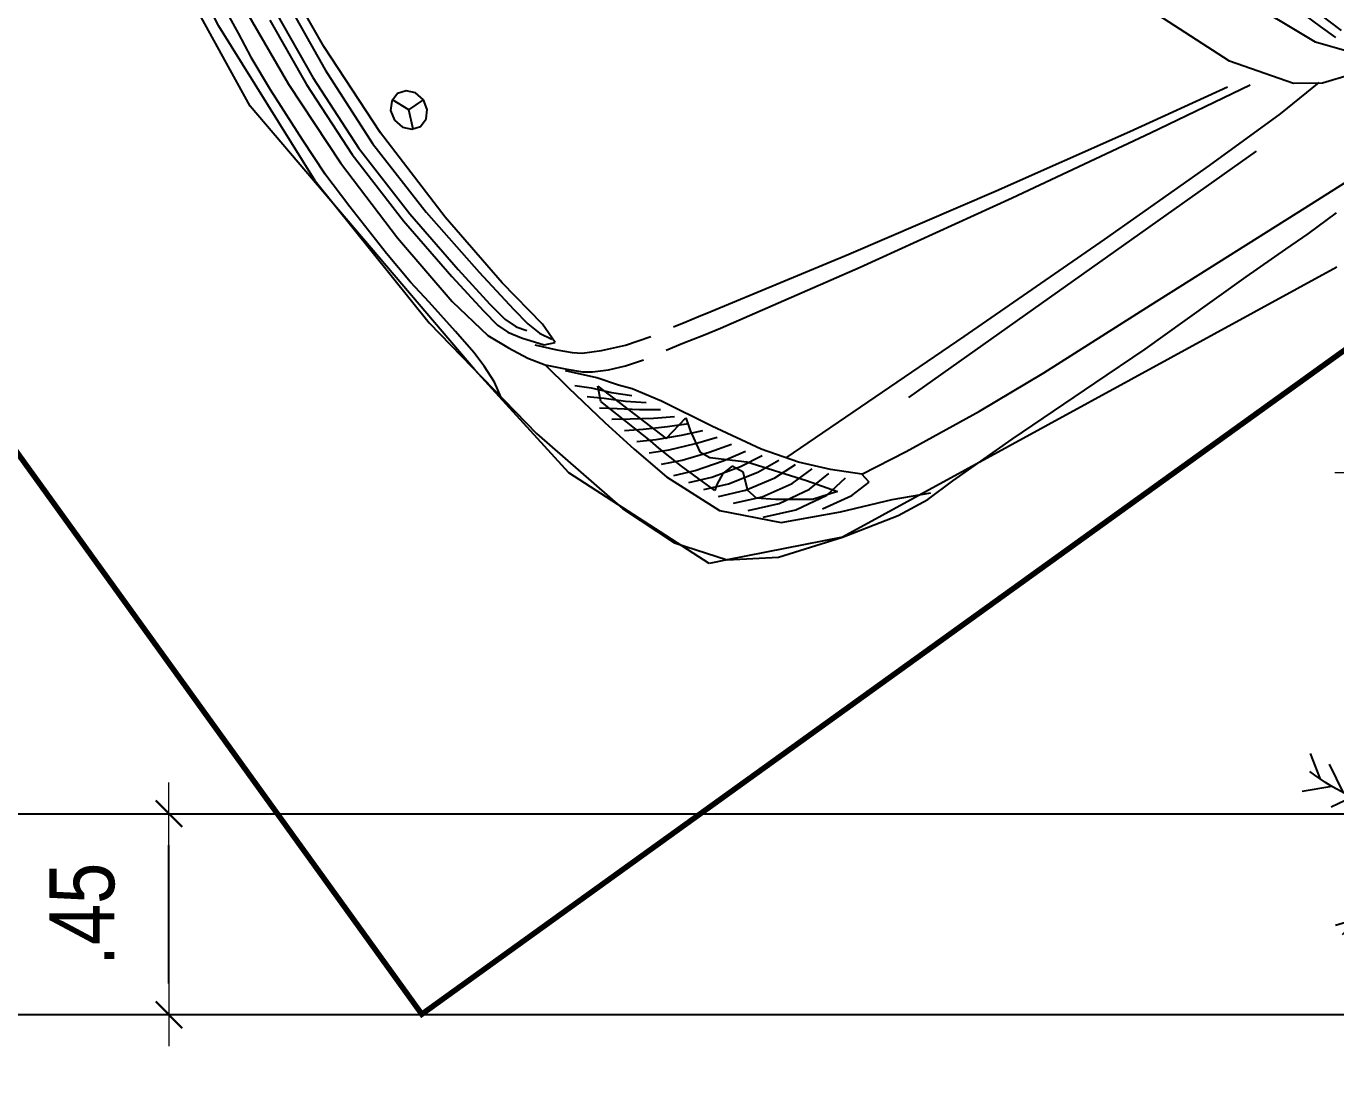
# Model space of a CAD drawing. Header units: millimetres. Extents: x 1904 to 2142, y -1319 to -1235.
# Drawn here: x 1992.659 to 1995.589, y -1252.624 to -1250.252 of the extents above; entities that cross this region are included whole.
import ezdxf

# ---------------------------------------------------------------- set-up
doc = ezdxf.new("R2010")
doc.units = ezdxf.units.MM
doc.header["$LTSCALE"] = 30
doc.linetypes.add('HIDDEN2', pattern=[0.1875, 0.125, -0.0625])
doc.layers.get('0').update_dxf_attribs({"linetype": 'CONTINUOUS'})
doc.layers.get('Defpoints').update_dxf_attribs({"linetype": 'CONTINUOUS'})
doc.layers.add('arquitetura', color=8, linetype='CONTINUOUS')
doc.layers.add('VE', color=118, linetype='CONTINUOUS')
doc.layers.add('E-Pen-C', color=4, linetype='CONTINUOUS', lineweight=15)
doc.layers.add('E-Pen-G', color=3, linetype='CONTINUOUS', lineweight=30)
doc.styles.add('F2', font='ARIALN.TTF')
doc.dimstyles.new('DIMENSION-1', dxfattribs={"dimtxt": 0.145, "dimasz": 0.07, "dimexe": 1, "dimexo": 0, "dimgap": 0.12, "dimtad": 1, "dimzin": 7, "dimdsep": 46, "dimtxsty": 'F2', "dimblk1": 'TRACO', "dimblk2": 'TRACO', "dimsah": 1, "dimcen": 1, "dimse1": 1, "dimse2": 1, "dimclrd": 4, "dimclre": 256, "dimclrt": 4, "dimadec": 8, "dimazin": 0, "dimtfac": 1, "dimtix": 1, "dimtmove": 2, "dimatfit": 3, "dimldrblk": 'TRACO', "dimfxl": 1, "dimtolj": 1, "dimtzin": 0, "dimarcsym": 0})

# ---------------------------------------------------------------- blocks, each defined once
blk = doc.blocks.new('TRACO')
at = {"layer": 'E-Pen-C'}
for p, q in [((0, 1), (0, -1)), ((-1, 0), (1, 0))]:
    blk.add_line(p, q, dxfattribs=at)
at = {"layer": 'E-Pen-G'}
blk.add_line((-0.424, -0.424), (0.424, 0.424), dxfattribs=at)
blk = doc.blocks.new('*D244')
at = {"layer": 'arquitetura', "color": 4, "linetype": 'Continuous', "lineweight": -2}
blk.add_line((1995.7263, -1251.252), (2000.9217, -1251.252), dxfattribs=at)
at = {"layer": 'Defpoints', "color": 0, "linetype": 'Continuous'}
for p in [(2000.9917, -1251.252), (1995.6563, -1252.4648), (2000.9917, -1252.4648)]:
    blk.add_point(p, dxfattribs=at)
at = {"layer": 'arquitetura', "color": 4, "linetype": 'Continuous', "lineweight": -2, "xscale": 0.07, "yscale": 0.07, "zscale": 0.07, "rotation": 180}
blk.add_blockref('TRACO', (1995.6563, -1251.252), dxfattribs=at)
at = {"layer": 'arquitetura', "color": 4, "linetype": 'Continuous', "lineweight": -2, "xscale": 0.07, "yscale": 0.07, "zscale": 0.07}
blk.add_blockref('TRACO', (2000.9917, -1251.252), dxfattribs=at)
at = {"layer": 'arquitetura', "color": 4, "linetype": 'Continuous', "insert": (1998.324, -1251.0579), "char_height": 0.145, "attachment_point": 5, "style": 'F2'}
blk.add_mtext('\\A1;5.34', dxfattribs=at)
blk = doc.blocks.new('Austin Mini dessus')
at = {"color": 8, "flags": 128}
for points in [[(-0.1204, 3.7865), (-0.0703, 3.7926)], [(-0.0703, 3.7926), (-0.0241, 3.7916)], [(-0.0241, 3.7916), (0.0842, 3.7922)], [(0.0842, 3.7922), (0.2332, 3.7952)], [(0.2332, 3.7952), (0.3237, 3.797)], [(0.3237, 3.797), (0.3971, 3.7966)], [(0.3971, 3.7966), (0.5088, 3.7962)], [(0.5088, 3.7962), (0.581, 3.797)], [(0.581, 3.797), (0.6212, 3.7976)], [(0.6212, 3.7976), (0.674, 3.7963)], [(-0.2069, 3.765), (-0.1204, 3.7865)], [(-0.114, 3.7617), (-0.0609, 3.787)], [(0.6405, 3.7634), (0.8064, 3.7721)], [(-0.302, 3.7337), (-0.2069, 3.765)], [(-0.1874, 3.7324), (-0.114, 3.7617)], [(0.3684, 3.7483), (0.6405, 3.7634)], [(-0.3667, 3.6929), (-0.302, 3.7337)], [(-0.269, 3.694), (-0.1874, 3.7324)], [(0.0688, 3.7297), (0.18, 3.7384)], [(0.18, 3.7384), (0.3684, 3.7483)], [(-0.2065, 3.713), (-0.1595, 3.7223)], [(-0.1595, 3.7223), (-0.127, 3.7206)], [(-0.127, 3.7206), (-0.1288, 3.7047)], [(-0.1288, 3.7047), (-0.0554, 3.7158)], [(-0.0554, 3.7158), (0.0688, 3.7297)], [(-0.4163, 3.6266), (-0.3667, 3.6929)], [(-0.3332, 3.6261), (-0.269, 3.694)], [(-0.2862, 3.6722), (-0.24, 3.6915)], [(-0.2108, 3.6933), (-0.2557, 3.6613)], [(-0.24, 3.6915), (-0.1897, 3.6999)], [(-0.1734, 3.7051), (-0.2108, 3.6933)], [(-0.2018, 3.6646), (-0.1734, 3.7051)], [(-0.1897, 3.6999), (-0.152, 3.6952)], [(-0.1288, 3.7047), (-0.1629, 3.672)], [(-0.2548, 3.669), (-0.2057, 3.6781)], [(-0.2057, 3.6781), (-0.1684, 3.6754)], [(-0.1629, 3.672), (-0.1958, 3.6357)], [(-0.2983, 3.6509), (-0.2548, 3.669)], [(-0.2557, 3.6613), (-0.2776, 3.6432)], [(-0.2696, 3.6465), (-0.2217, 3.6563)], [(-0.2582, 3.5904), (-0.2018, 3.6646)], [(-0.2217, 3.6563), (-0.1848, 3.6556)], [(-0.3103, 3.6295), (-0.2696, 3.6465)], [(-0.2844, 3.624), (-0.2378, 3.6344)], [(-0.2776, 3.6432), (-0.2819, 3.6262)], [(-0.2378, 3.6344), (-0.2012, 3.6358)], [(-0.1958, 3.6357), (-0.2299, 3.5876)], [(0.6296, 3.652), (-0.0059, 3.652)], [(0.8118, 3.6411), (0.769, 3.6265)], [(0.8566, 3.6469), (0.7958, 3.5707)], [(-0.4494, 3.54), (-0.4163, 3.6266)], [(-0.3686, 3.5396), (-0.3332, 3.6261)], [(-0.3224, 3.6082), (-0.2844, 3.624)], [(-0.2819, 3.6262), (-0.2717, 3.5998)], [(-0.2538, 3.6126), (-0.2177, 3.6161)], [(-0.2069, 3.6195), (0.1144, 3.6255)], [(0.1144, 3.6255), (0.369, 3.6287)], [(0.369, 3.6287), (0.5603, 3.6292)], [(0.5603, 3.6292), (0.6914, 3.6273)], [(0.6914, 3.6273), (0.7656, 3.6231)], [(0.769, 3.6265), (0.7337, 3.6018)], [(-0.3219, 3.5976), (-0.3417, 3.5395)], [(-0.3344, 3.5868), (-0.2992, 3.6015)], [(-0.3144, 3.5923), (-0.3219, 3.5976)], [(-0.2992, 3.6015), (-0.2538, 3.6126)], [(-0.2717, 3.5998), (-0.28, 3.5832)], [(-0.2698, 3.5907), (-0.2341, 3.5963)], [(0.7337, 3.6018), (0.675, 3.5196)], [(-0.3465, 3.5655), (-0.3139, 3.579)], [(-0.2975, 3.5839), (-0.3144, 3.5923)], [(-0.3139, 3.579), (-0.2698, 3.5907)], [(-0.2994, 3.5535), (-0.2582, 3.5904)], [(-0.28, 3.5832), (-0.2975, 3.5839)], [(-0.2858, 3.5689), (-0.2505, 3.5765)], [(-0.2299, 3.5876), (-0.2701, 3.5169)], [(0.8151, 3.5556), (0.8242, 3.5824)], [(0.8257, 3.5419), (0.8372, 3.5784)], [(-0.3585, 3.5441), (-0.3287, 3.5566)], [(-0.3287, 3.5566), (-0.2858, 3.5689)], [(-0.2955, 3.5465), (-0.2617, 3.5558)], [(0.517, 3.5386), (0.6793, 3.5662)], [(0.7958, 3.5707), (0.7435, 3.4498)], [(0.8063, 3.5287), (0.8151, 3.5556)], [(-0.4897, 3.3744), (-0.4494, 3.54)], [(-0.3843, 3.4776), (-0.3686, 3.5396)], [(-0.3417, 3.5395), (-0.3534, 3.4979)], [(-0.3356, 3.5327), (-0.2955, 3.5465)], [(-0.3066, 3.538), (-0.2994, 3.5535)], [(-0.3001, 3.5036), (-0.3066, 3.538)], [(0.2925, 3.4981), (0.517, 3.5386)], [(0.4929, 3.5192), (0.6502, 3.5491)], [(-0.3639, 3.5197), (-0.3356, 3.5327)], [(-0.3424, 3.5089), (-0.3051, 3.524)], [(-0.2701, 3.5169), (-0.3098, 3.443)], [(-0.3051, 3.524), (-0.273, 3.5351)], [(0.2791, 3.4759), (0.4929, 3.5192)], [(0.675, 3.5196), (0.6278, 3.4015)], [(-0.3693, 3.4953), (-0.3424, 3.5089)], [(-0.3534, 3.4979), (-0.3572, 3.4821)], [(-0.3493, 3.4851), (-0.3148, 3.5016)], [(-0.3148, 3.5016), (-0.2843, 3.5144)], [(-0.2946, 3.4845), (-0.3001, 3.5036)], [(0.0478, 3.4514), (0.2925, 3.4981)], [(-0.3968, 3.4202), (-0.3843, 3.4776)], [(-0.3572, 3.4821), (-0.3836, 3.3914)], [(-0.3746, 3.4709), (-0.3493, 3.4851)], [(-0.374, 3.3698), (-0.3363, 3.4925)], [(-0.3561, 3.4613), (-0.3244, 3.4792)], [(-0.3363, 3.4925), (-0.2946, 3.4845)], [(-0.3244, 3.4792), (-0.2956, 3.4936)], [(-0.38, 3.4466), (-0.3561, 3.4613)], [(-0.3341, 3.4567), (-0.3068, 3.4729)], [(0.0453, 3.4261), (0.2791, 3.4759)], [(-0.363, 3.4375), (-0.3341, 3.4567)], [(-0.3437, 3.4343), (-0.3181, 3.4522)], [(-0.3098, 3.443), (-0.3346, 3.403)], [(-0.1749, 3.4052), (0.0478, 3.4514)], [(-0.4112, 3.3468), (-0.3968, 3.4202)], [(-0.3854, 3.4222), (-0.363, 3.4375)], [(-0.3698, 3.4136), (-0.3437, 3.4343)], [(-0.3534, 3.4119), (-0.3294, 3.4315)], [(-0.172, 3.3767), (0.0453, 3.4261)], [(-0.3908, 3.3978), (-0.3698, 3.4136)], [(-0.3767, 3.3898), (-0.3534, 3.4119)], [(-0.363, 3.3894), (-0.3407, 3.4108)], [(-0.3346, 3.403), (-0.3481, 3.3863)], [(-0.2335, 3.3912), (-0.2013, 3.399)], [(-0.2013, 3.399), (-0.1749, 3.4052)], [(-0.3961, 3.3734), (-0.3767, 3.3898)], [(-0.3836, 3.3914), (-0.374, 3.3698)], [(-0.3836, 3.366), (-0.363, 3.3894)], [(-0.3481, 3.3863), (-0.3679, 3.3589)], [(-0.2599, 3.3851), (-0.2335, 3.3912)], [(-0.5243, 3.1472), (-0.4897, 3.3744)], [(-0.4015, 3.349), (-0.3836, 3.366)], [(-0.347, 3.3593), (-0.3226, 3.369)], [(-0.3226, 3.369), (-0.2958, 3.3774)], [(-0.2307, 3.363), (-0.2112, 3.3675)], [(-0.2112, 3.3675), (-0.1915, 3.3721)], [(-0.1915, 3.3721), (-0.172, 3.3767)], [(-0.4198, 3.2983), (-0.4112, 3.3468)], [(-0.3679, 3.3589), (-0.4003, 3.3232)], [(-0.3805, 3.3391), (-0.3683, 3.348)], [(-0.3683, 3.348), (-0.347, 3.3593)], [(-0.339, 3.3298), (-0.3048, 3.3438)], [(-0.3048, 3.3438), (-0.2667, 3.355)], [(-0.4198, 3.2983), (-0.397, 3.3226)], [(-0.397, 3.3226), (-0.3805, 3.3391)], [(-0.3644, 3.3161), (-0.339, 3.3298)], [(-0.3926, 3.2902), (-0.3764, 3.3069)], [(-0.3764, 3.3069), (-0.3644, 3.3161)], [(-0.5014, 3.3001), (-0.4965, 3.2759)], [(-0.435, 3.2757), (-0.4198, 3.2983)], [(-0.415, 3.2655), (-0.3926, 3.2902)], [(-0.4965, 3.2759), (-0.4951, 3.2474)], [(-0.4498, 3.2462), (-0.435, 3.2757)], [(-0.4251, 3.2451), (-0.4036, 3.2735)], [(-0.4036, 3.2735), (-0.3881, 3.2799)], [(-0.3992, 3.255), (-0.3897, 3.273)], [(-0.3881, 3.2799), (-0.3879, 3.2469)], [(-0.4951, 3.2474), (-0.4961, 3.222)], [(-0.4642, 3.2131), (-0.4498, 3.2462)], [(-0.4368, 3.2263), (-0.4251, 3.2451)], [(-0.4054, 3.2337), (-0.3992, 3.255)], [(-0.3879, 3.2469), (-0.4009, 3.1615)], [(-0.4433, 3.2092), (-0.4368, 3.2263)], [(-0.4292, 3.2081), (-0.4223, 3.2271)], [(-0.4223, 3.2271), (-0.4123, 3.2411)], [(-0.4102, 3.2033), (-0.4054, 3.2337)], [(-0.4961, 3.222), (-0.5002, 3.1805)], [(-0.4783, 3.1411), (-0.4642, 3.2131)], [(-0.4482, 3.1794), (-0.4433, 3.2092)], [(-0.4345, 3.1767), (-0.4292, 3.2081)], [(-0.42, 3.129), (-0.4102, 3.2033)], [(-0.5002, 3.1805), (-0.5068, 3.1221)], [(-0.457, 3.1102), (-0.4482, 3.1794)], [(-0.4433, 3.1075), (-0.4345, 3.1767)], [(-0.5405, 2.876), (-0.5243, 3.1472)], [(-0.4009, 3.1615), (-0.4139, 3.0323)], [(-0.4897, 3.0166), (-0.4783, 3.1411)], [(-0.4326, 3.01), (-0.42, 3.129)], [(-0.5068, 3.1221), (-0.5121, 3.0818)], [(-0.4678, 3.0008), (-0.457, 3.1102)], [(-0.4541, 2.9981), (-0.4433, 3.1075)], [(-0.5121, 3.0818), (-0.5164, 3.0261)], [(-0.4139, 3.0323), (-0.4198, 2.8742)], [(-0.5164, 3.0261), (-0.5207, 2.9376)], [(-0.4943, 2.876), (-0.4897, 3.0166)], [(-0.4389, 2.8801), (-0.4326, 3.01)], [(-0.473, 2.876), (-0.4678, 3.0008)], [(-0.4594, 2.8733), (-0.4541, 2.9981)], [(-0.5207, 2.9376), (-0.5227, 2.876)], [(-0.3881, 2.8859), (-0.3786, 2.8967)], [(-0.3786, 2.8967), (-0.3653, 2.9008)], [(-0.3767, 2.8977), (-0.3653, 2.8708)], [(-0.3653, 2.9008), (-0.352, 2.8967)], [(-0.352, 2.8967), (-0.3425, 2.8859)], [(-0.5405, 2.876), (-0.5243, 2.6047)], [(-0.5207, 2.8143), (-0.5227, 2.876)], [(-0.4897, 2.7353), (-0.4943, 2.876)], [(-0.4678, 2.7512), (-0.473, 2.876)], [(-0.4541, 2.7484), (-0.4594, 2.8733)], [(-0.4326, 2.7495), (-0.4389, 2.8801)], [(-0.4198, 2.8742), (-0.4139, 2.72)], [(-0.3917, 2.8708), (-0.3881, 2.8859)], [(-0.3425, 2.8859), (-0.3389, 2.8708)], [(-0.3881, 2.8557), (-0.3917, 2.8708)], [(-0.3786, 2.845), (-0.3881, 2.8557)], [(-0.3653, 2.8708), (-0.3767, 2.844)], [(-0.3653, 2.8708), (-0.3389, 2.8708)], [(-0.3425, 2.8557), (-0.352, 2.845)], [(-0.3389, 2.8708), (-0.3425, 2.8557)], [(-0.3653, 2.8409), (-0.3786, 2.845)], [(-0.352, 2.845), (-0.3653, 2.8409)], [(-0.5164, 2.7259), (-0.5207, 2.8143)], [(-0.4783, 2.6109), (-0.4897, 2.7353)], [(-0.457, 2.6417), (-0.4678, 2.7512)], [(-0.4433, 2.639), (-0.4541, 2.7484)], [(-0.42, 2.6293), (-0.4326, 2.7495)], [(-0.5121, 2.6701), (-0.5164, 2.7259)], [(-0.4139, 2.72), (-0.4009, 2.5911)], [(-0.5068, 2.6299), (-0.5121, 2.6701)], [(-0.5002, 2.5714), (-0.5068, 2.6299)], [(-0.5243, 2.6047), (-0.4897, 2.3776)]]:
    blk.add_lwpolyline(points, dxfattribs=at)
blk = doc.blocks.new('FLOR2')
at = {"layer": 'VE', "color": 8}
for p, q in [((-82.6, 266.8), (-71.8, 290.5)), ((-80.3, 253.3), (-101.6, 282.1)), ((53.7, 258.4), (40.8, 273)), ((53.2, 243.8), (73.7, 286)), ((-77.5, 238.1), (-64.7, 269)), ((52.3, 229.2), (26.3, 258.5)), ((51.1, 215.2), (79.6, 258.5)), ((-74.7, 224.4), (-101.7, 246.3)), ((-69.4, 199.7), (-47.7, 241.3)), ((49.4, 200.4), (16.6, 234.2)), ((-61.3, 166.2), (-30.7, 213.6)), ((48.1, 190.9), (79.6, 229.4)), ((-66.3, 186.3), (-93.5, 208.1)), ((43.9, 166.6), (16.6, 210)), ((42.1, 157.4), (74.8, 195.4)), ((197.1, 193.1), (174.8, 202.3)), ((-57.8, 153.1), (-91, 179.1)), ((-50.9, 128.4), (-27.3, 174.9)), ((34.9, 127.8), (16.6, 176)), ((174.2, 158.1), (152.7, 176.1)), ((187.8, 178.2), (161.1, 191.4)), ((193, 186.4), (218.9, 189.4)), ((-228.8, 121.8), (-258.8, 154)), ((157.5, 136.3), (134.7, 159.9)), ((179.9, 166.3), (207.2, 166.2)), ((-195.2, 116.4), (-211.3, 146.7)), ((-157.4, 106.1), (-168.5, 136.9)), ((-45.4, 110.2), (-82.7, 140.9)), ((-39.3, 91.1), (-19.9, 146.4)), ((27.5, 102.9), (6.9, 146.9)), ((30.7, 113.1), (65.1, 137.2)), ((141.8, 117.9), (121.5, 144.1)), ((166, 147.1), (213.3, 152.2)), ((-248.3, 123.4), (-282.9, 101.8)), ((-209.5, 119.1), (-251.1, 97.5)), ((-128.8, 95.1), (-135.3, 128.2)), ((105, 81.1), (89.8, 117)), ((125.4, 100.5), (108.7, 123.5)), ((150.9, 128.4), (195.6, 131.1)), ((-171.1, 110.4), (-216.8, 98.5)), ((-143, 100.9), (-184.2, 85)), ((-101.1, 81.5), (-107.5, 115.3)), ((-84.2, 71.5), (-80.2, 97.5)), ((-36.3, 82.2), (-75, 107.5)), ((-30.9, 66.6), (-12.1, 113)), ((17.2, 73.9), (2, 112.9)), ((23.1, 89.8), (60.2, 112.9)), ((81.1, 61.1), (66.9, 100.4)), ((134.9, 110.4), (178, 110.1)), ((-110.7, 86.6), (-160.6, 77.4)), ((-61, 55.7), (-56.7, 89.9)), ((-18.6, 33.4), (-9.2, 79.1)), ((54.7, 41.9), (48.8, 84.2)), ((115.6, 91), (160.4, 89.1)), ((189.8, 32.5), (233.7, 85.8)), ((-91.7, 76.1), (-133.4, 59.7)), ((-71.4, 63.1), (-110.4, 47.3)), ((-25, 50.2), (-47.6, 61.3)), ((28.8, 25.6), (25.9, 67.6)), ((97.7, 74.8), (137.5, 72.5)), ((127.7, 19.7), (162.5, 64.9)), ((161.6, 26), (195.9, 72.7)), ((228.3, 43.3), (249.4, 72.6)), ((256.3, 52.6), (276.4, 71.1)), ((-50.4, 47.4), (-82.6, 34.3)), ((-11.4, 15.4), (7.9, 51.4)), ((7.7, 13.9), (7.9, 51.4)), ((67, 50.6), (105.8, 45.4)), ((103.6, 16.2), (129.9, 47.5)), ((234.1, 50.4), (269.5, 38.8)), ((-162.2, -10.6), (-203.9, 23.1)), ((-138.3, -6.5), (-174.5, 20.9)), ((-104.1, -2.9), (-140.4, 24.4)), ((-79, 0.2), (-115.2, 27.6)), ((-27.9, 27.5), (-69, 0.4)), ((19.5, 20.2), (55.1, 11.7)), ((43.6, 34.6), (82.9, 28.8)), ((146.8, 23), (188.6, -10.7)), ((175.1, 28.9), (226.4, 2.4)), ((209.1, 37.6), (258.9, 19.8)), ((-190.4, -16.5), (-241.7, 10.1)), ((-34.8, -7.8), (-70.5, 0.7)), ((17.8, -11.5), (53.6, 12.1)), ((74.5, 13.1), (115.2, -7.4)), ((122.9, 19), (159.1, -8.4)), ((-224.4, -25.1), (-274.3, -7.4)), ((-176.9, -13.5), (-211.2, -60.3)), ((-143.1, -7.2), (-177.8, -52.5)), ((-119, -3.8), (-145.3, -35)), ((-90.2, -2.9), (-116.5, -34.1)), ((-59, -22.2), (-98.2, -16.3)), ((-43.8, -14.7), (-40.9, -56.7)), ((-17.4, -15.4), (-5.3, -45.9)), ((42.4, -25.6), (71.3, -6.3)), ((66.1, -36.8), (101.2, -13.5)), ((-260.6, -36.3), (-297.5, -24.2)), ((-243.7, -30.8), (-264.8, -60.1)), ((-205.1, -20), (-249, -73.3)), ((-82.4, -38.1), (-121.1, -32.9)), ((-70, -29.4), (-64.1, -71.7)), ((5.3, -32.4), (-13.4, -78.7)), ((9.6, -37.7), (32.3, -48.8)), ((32.9, -20.5), (32.1, -58.5)), ((54.4, -31.5), (57.1, -66)), ((88.6, -45.5), (126.2, -21)), ((109.3, -51.9), (156.4, -33)), ((143.9, -59.5), (181, -35.7)), ((212.6, -64.1), (249.1, -34.6)), ((240.1, -54.5), (268.6, -27.6)), ((-271.7, -40.1), (-291.8, -58.6)), ((-96.4, -48.6), (-82.2, -87.9)), ((-23.5, -56.8), (-61.5, -71.9)), ((15.6, -54.2), (-3.2, -100.5)), ((80.3, -42.5), (81.7, -68.7)), ((98.9, -48.8), (111.9, -80.7)), ((128.7, -56.7), (141.8, -87.8)), ((173.3, -63.2), (215.7, -42.4)), ((-131, -78.5), (-175.7, -76.6)), ((-113, -62.3), (-152.8, -60)), ((-120.3, -68.7), (-105.1, -104.5)), ((-25.5, -69.9), (-13.5, -100.4)), ((21, -69.7), (59.6, -95)), ((50.8, -62.6), (58.9, -94.5)), ((64.2, -73.5), (111.4, -79.4)), ((159, -61.7), (176, -89.7)), ((198, -64.3), (219.9, -90.7)), ((232.1, -62.8), (267.9, -88.5)), ((-140.7, -88), (-124, -111.1)), ((-28.9, -84.6), (-68.3, -95.7)), ((23.9, -78.7), (4.6, -133.9)), ((74.6, -82.5), (81.9, -127.1)), ((87.1, -94.1), (128.1, -98.7)), ((-150.3, -97.9), (-193.3, -97.6)), ((-157.1, -105.4), (-136.8, -131.7)), ((-37.2, -114.1), (-68.5, -119.5)), ((-31.5, -100), (-16.7, -124.3)), ((30, -97.7), (67.4, -128.4)), ((101.9, -109), (98.1, -145.2)), ((-166.3, -115.9), (-211, -118.7)), ((-172.9, -123.8), (-150, -147.4)), ((-39.9, -122.1), (-27.9, -152.6)), ((35.5, -115.9), (12, -162.5)), ((108.6, -116.2), (149.5, -121.2)), ((120.9, -130.2), (119.1, -162.8)), ((-181.4, -134.6), (-228.6, -139.7)), ((-195.2, -153.8), (-222.5, -153.8)), ((-189.5, -145.7), (-168.1, -163.6)), ((-45.5, -137.8), (-81, -147.5)), ((-50.1, -149.5), (-40.8, -185.5)), ((45.9, -153.7), (15.3, -201.1)), ((42.5, -140.6), (75.6, -166.6)), ((131.2, -142.8), (171.4, -148.5)), ((137.7, -151.4), (134.9, -176.1)), ((-203.2, -165.8), (-176.5, -178.9)), ((-59.4, -170.6), (-98.3, -175.1)), ((145.5, -162.1), (177.9, -167.4)), ((-208.4, -174), (-234.3, -177)), ((-212.4, -180.7), (-190.1, -189.9)), ((-63.4, -178.9), (-44, -219.3)), ((54.1, -187.2), (32.4, -228.8)), ((50.9, -173.8), (78.2, -195.6)), ((-71.3, -194.2), (-110.7, -203.1)), ((-75.6, -202), (-60.4, -237.2)), ((-84.5, -217), (-113.5, -232.1)), ((-90.3, -226.2), (-80.6, -245)), ((62.1, -225.6), (49.4, -256.6)), ((59.4, -211.9), (86.4, -233.9)), ((64.9, -240.8), (86.2, -269.6)), ((67.3, -254.3), (56.5, -278))]:
    blk.add_line(p, q, dxfattribs=at)
for centre, radius, start, end in [((-486.5, 269.5), 540.3, 336.1944, 2.2987), ((1087.9, 462.4), 1186.7, 188.516, 202.6061), ((-211.8, 435.3), 475.2, 295.4351, 330.987), ((-111.8, 349.6), 262, 304.4561, 313.2891), ((-266.2, -219.1), 342.9, 41.079, 90.2435), ((11.4, 742.8), 732.4, 273.4205, 291.3892), ((-26.8, -730.3), 732.4, 93.4205, 111.3892), ((196.4, -422.9), 475.2, 115.4351, 150.987), ((-481.7, 27.7), 466.5, 321.3423, 356.988), ((200.6, 278.7), 342.9, 232.5988, 281.7634), ((-1103.2, -449.9), 1186.7, 8.516, 22.6061), ((-241, -435.3), 473.3, 32.1218, 54.7349)]:
    blk.add_arc(centre, radius, start, end, dxfattribs=at)
blk = doc.blocks.new('*D141')
at = {"layer": 'arquitetura', "color": 4, "linetype": 'Continuous', "lineweight": -2}
blk.add_line((1992.9784, -1252.3948), (1992.9784, -1252.0848), dxfattribs=at)
at = {"layer": 'Defpoints', "color": 0, "linetype": 'Continuous'}
for p in [(1991.9917, -1252.0148), (1992.9784, -1252.0148), (1991.9917, -1252.4648)]:
    blk.add_point(p, dxfattribs=at)
at = {"layer": 'arquitetura', "color": 4, "linetype": 'Continuous', "lineweight": -2, "xscale": 0.07, "yscale": 0.07, "zscale": 0.07}
for p, rotation in [((1992.9784, -1252.0148), 90), ((1992.9784, -1252.4648), 270)]:
    blk.add_blockref('TRACO', p, dxfattribs=dict(at, rotation=rotation))
at = {"layer": 'arquitetura', "color": 4, "linetype": 'Continuous', "insert": (1992.7846, -1252.2398), "char_height": 0.145, "attachment_point": 5, "rotation": 90, "style": 'F2'}
blk.add_mtext('\\A1;.45', dxfattribs=at)

msp = doc.modelspace()

# ---------------------------------------------------------------- linework, layer by layer
at = {"layer": 'arquitetura'}
for p, q in [((1995.6563, -1252.4648), (1986.5363, -1252.4648)), ((2000.9917, -1252.4648), (1993.4917, -1252.4648))]:
    msp.add_line(p, q, dxfattribs=at)
at = {"layer": 'arquitetura', "linetype": 'Continuous'}
msp.add_line((2000.9917, -1252.4648), (1991.9917, -1252.4648), dxfattribs=at)
at = {"layer": 'arquitetura', "const_width": 0.0125}
msp.add_lwpolyline([(1991.6157, -1249.7855), (1993.544, -1252.4635), (2000.239, -1247.6428), (1998.3108, -1244.9648)], close=True, dxfattribs=at)
at = {"layer": 'arquitetura'}
for points in [[(1994.1866, -1251.4548), (1993.8726, -1251.252), (1993.6626, -1251.0212), (1993.1602, -1250.4313), (1992.8629, -1249.8905), (1992.7928, -1249.4538), (1992.9064, -1249.1646), (1994.3242, -1248.1459), (1994.4051, -1247.9984), (1994.4383, -1247.7783), (1994.5701, -1247.763), (1994.655, -1247.8952), (1996.5282, -1246.6362)], [(1995.5912, -1250.7912), (1994.4853, -1251.396), (1994.2271, -1251.4466), (1994.1866, -1251.4548)]]:
    msp.add_lwpolyline(points, dxfattribs=at)
at = {"layer": 'arquitetura', "linetype": 'HIDDEN2'}
msp.add_lwpolyline([(1991.9917, -1252.4648), (1991.9917, -1252.0148), (2010.9667, -1252.0148), (2010.9667, -1252.4648)], close=True, dxfattribs=at)

# ---------------------------------------------------------------- block references
at = {"layer": 'arquitetura', "xscale": -1.5, "yscale": 1.5, "zscale": 1.5, "rotation": 215.3560608114845}
msp.add_blockref('Austin Mini dessus', (1991.4704, -1246.6105), dxfattribs=at)
at = {"layer": 'arquitetura', "ltscale": 0.35, "extrusion": (0, 0, -1), "xscale": 0.001523761191787727, "yscale": 0.001523761191787727, "zscale": -0.001523761191787727, "rotation": 216.8674586725334}
msp.add_blockref('FLOR2', (-1995.97, -1252.0142), dxfattribs=at)

# ---------------------------------------------------------------- dimensions: what is measured, and where the dimension line sits
at = {"layer": 'arquitetura', "linetype": 'Continuous'}
for base, p1, p2, angle, override, picture, middle in [((2000.9917, -1251.252), (1995.6563, -1252.4648), (2000.9917, -1252.4648), 180, {"dimadec": 0, "dimfxl": 0.06}, '*D244', (1998.324, -1251.0579)), ((1992.9784, -1252.0148), (1991.9917, -1252.4648), (1991.9917, -1252.0148), 90, {"dimadec": 0, "dimfxl": 0.15}, '*D141', (1992.7846, -1252.2398))]:
    dim = msp.add_linear_dim(base=base, p1=p1, p2=p2, angle=angle, dimstyle='DIMENSION-1', override=override, dxfattribs=at)
    dim.commit()
    dim.dimension.update_dxf_attribs({"geometry": picture, "text_midpoint": middle})

doc.saveas('drawing.dxf')
